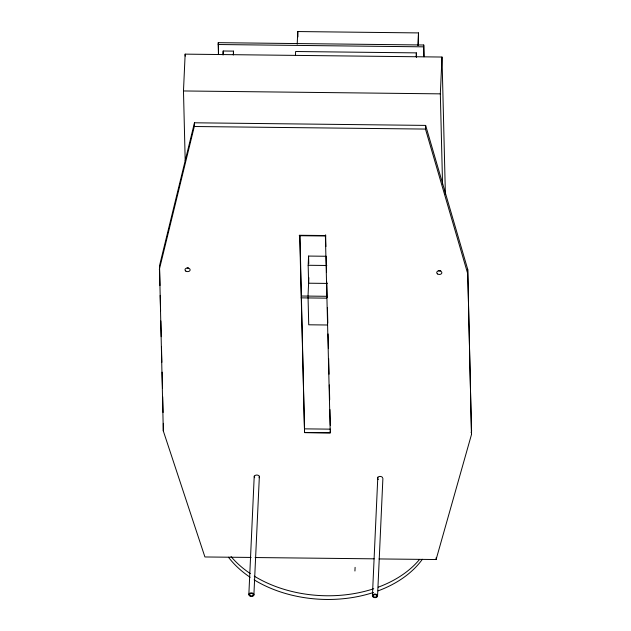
<?xml version="1.0" encoding="UTF-8"?>
<svg xmlns="http://www.w3.org/2000/svg" width="631" height="631" viewBox="0 0 631 631"><rect width="100%" height="100%" fill="white"/><g stroke="black" fill="none" stroke-linecap="round" stroke-linejoin="round"><path stroke-width="0.95" d="M251.154 557.441L204.917 556.968L163.303 430.934L159.485 265.84L194.474 122.793L425.633 125.403L467.705 269.327L471.515 434.467L467.705 269.327M163.295 430.981L163.366 423.33M185.198 160.731L183.479 90.959L185.151 54.14L442 57.042L445.391 194.632M159.312 269.563L194.309 126.46L194.474 122.793M218.421 54.321L218.263 42.671L423.74 44.998L424.032 56.766M223.019 54.905L223.193 51.001L233.47 51.119L233.509 52.909M223.145 54.747L223.193 51.001M233.289 55.015L233.47 51.119M259.365 476.231L253.875 595.238A2.571 1.79 2.6 0 1 251.335 596.453L250.673 596.366A2.571 1.79 2.6 0 1 248.851 594.544L254.23 475.995M295.45 55.41L295.631 51.513L416.35 52.878L416.46 57.366M297.193 44.217L297.769 31.55L418.487 32.915L418.314 45.117M327.268 283.422L308.614 283.209L308.173 265.272L308.583 256.068L326.266 256.265M308.023 296.089L308.859 277.687M299.962 235.489L304.56 432.582L330.25 432.874L330.336 430.981M354.93 571.016L355.095 567.348M372.416 595.735L377.803 477.186M377.551 595.972L382.891 478.408M416.176 56.774L416.35 52.878M417.911 45.582L418.487 32.915M423.898 56.648L423.74 44.998M425.468 129.118L425.633 125.403M442.56 184.276L440.328 93.853L442 57.042M436.171 557.694L436.084 559.579L471.515 434.412M248.851 594.544L248.961 594.087A2.571 1.79 2.6 0 1 251.501 592.872L252.163 592.966A2.571 1.79 2.6 0 1 253.985 594.781M471.144 432.645L471.688 430.744M218.176 44.517L423.661 46.836M183.479 90.959L440.328 93.853M194.301 126.508L425.468 129.071L467.532 273.042M299.204 235.71L325.777 236.01M308.173 265.272L326.826 265.485M301.366 296.018L326.684 296.302M301.113 297.856L326.684 298.147M327.394 324.997L308.733 324.791L308.046 297.051M304.734 428.859L330.415 429.151M255.09 557.536L374.112 558.829M379.034 558.94L436.084 559.531M325.628 234.803L325.911 246.579M326.156 256.399L326.542 272.103M326.787 281.915L327.173 297.619M327.418 307.439L327.805 323.143M328.073 333.941L328.435 348.659M328.672 358.479L329.059 374.183M329.327 384.981L329.69 399.707M329.934 409.519L330.321 425.223M308.583 256.068L308.772 263.616M297.769 31.55L297.903 36.929M218.263 42.671L218.555 54.447M185.151 54.14L185.198 56.104M159.485 265.84L159.966 285.527M160.211 295.371L160.597 311.122M160.842 320.966L161.228 336.709M161.473 346.553L161.859 362.304M162.104 372.148L162.498 387.891M162.711 396.749L163.098 412.5M254.672 477.691A2.571 1.79 2.6 0 1 256.825 475.025A2.571 1.79 2.6 0 1 259.12 477.738M378.371 479.457A2.571 1.79 2.6 0 1 378.837 476.642A2.571 1.79 2.6 0 1 382.631 477.77M188.448 267.899A2.571 1.79 2.6 0 1 187.115 267.883M440.769 270.573A2.571 1.79 2.6 0 1 438.206 270.541M422.368 559.263A109.234 76.154 2.6 0 1 378.079 590.861M373.576 592.43A109.234 76.154 2.6 0 1 254.112 579.834M250.16 577.294A109.234 76.154 2.6 0 1 228.454 557.22M419.56 559.429A109.234 76.154 2.6 0 1 378.245 587.177M373.741 588.747A109.234 76.154 2.6 0 1 254.277 576.15M250.326 573.611A109.234 76.154 2.6 0 1 231.064 556.589M299.701 235.229L304.56 432.582L330.25 432.819L325.383 235.521L299.701 235.284M249.718 594.268L249.687 594.907A1.775 1.238 2.6 0 0 250.901 595.838L251.816 595.877A1.775 1.238 2.6 0 0 253.11 595.065L253.141 594.426A1.775 1.238 2.6 0 0 251.927 593.495L251.012 593.448A1.775 1.238 2.6 0 0 249.718 594.268M373.789 594.915L373.481 595.167A1.775 1.238 2.6 0 0 373.426 596.405L374.049 596.887A1.775 1.238 2.6 0 0 375.824 596.965L376.494 596.547A1.775 1.238 2.6 0 0 376.549 595.309L375.918 594.828A1.775 1.238 2.6 0 0 374.151 594.749L373.789 594.915M373.773 594.244L373.229 594.505A2.571 1.79 2.6 0 0 372.724 596.65L373.11 597.036A2.571 1.79 2.6 0 0 376.194 597.462L376.746 597.202A2.571 1.79 2.6 0 0 377.251 595.065L376.857 594.67A2.571 1.79 2.6 0 0 373.773 594.244M185.79 271.078A2.571 1.79 2.6 0 0 190.065 270.32A2.571 1.79 2.6 0 0 186.863 268.088A2.571 1.79 2.6 0 0 185.79 271.078M437.496 273.917A2.571 1.79 2.6 0 0 441.779 273.16A2.571 1.79 2.6 0 0 438.577 270.928A2.571 1.79 2.6 0 0 437.496 273.917"/></g></svg>
